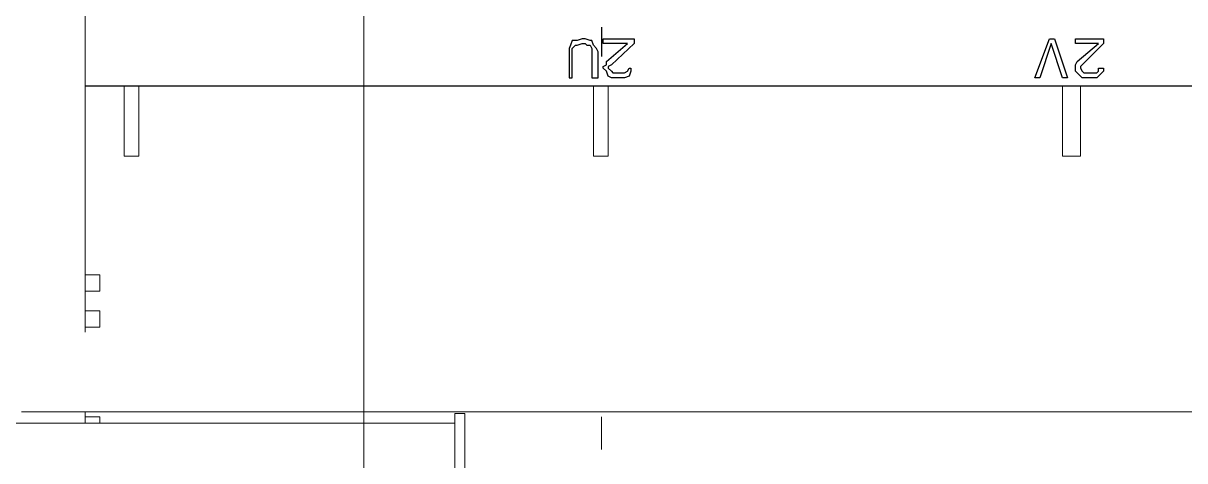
# Model space of a CAD drawing. Header units: millimetres. Extents: x 37084 to 180780, y -153145 to -16322.
# Drawn here: x 72745 to 74228, y -117265 to -116707 of the extents above; entities that cross this region are included whole.
import ezdxf

# ---------------------------------------------------------------- set-up
doc = ezdxf.new("R2010")
doc.units = ezdxf.units.MM
doc.header["$MEASUREMENT"] = 0
doc.linetypes.add('CONTINU', pattern=[0])
doc.layers.add('00', color=5, linetype='Continuous', lineweight=9)
doc.layers.add('1_Day dan', color=5, linetype='Continuous')

# ---------------------------------------------------------------- blocks, each defined once
blk = doc.blocks.new('MBA')
at = {"color": 0, "linetype": 'ByBlock', "lineweight": 18}
for points in [[(1955185.6, 284787.5), (1955185.6, 285686.1)], [(1955235.5, 285101.6), (1955235.5, 285012.1)], [(1955254.2, 285101.6), (1955254.2, 285012.1)], [(1955834.6, 285101.6), (1955834.6, 285012.1)], [(1955853.3, 285101.6), (1955853.3, 285012.1)], [(1956433.7, 285101.6), (1956433.7, 285012.1)], [(1956456.6, 285101.6), (1956456.6, 285012.1)], [(1955235.5, 285012.1), (1955254.2, 285012.1)], [(1955834.6, 285012.1), (1955853.3, 285012.1)], [(1956433.7, 285012.1), (1956456.6, 285012.1)], [(1955185.6, 284860.3), (1955204.3, 284860.3)], [(1955204.3, 284839.5), (1955204.3, 284860.3)], [(1955185.6, 284839.5), (1955204.3, 284839.5)], [(1955185.6, 284814.5), (1955204.3, 284814.5)], [(1955204.3, 284793.7), (1955204.3, 284814.5)], [(1955185.6, 284793.7), (1955204.3, 284793.7)], [(1957186.7, 284685.6), (1955104.4, 284685.6)], [(1955185.6, 284671), (1955185.6, 284685.6)], [(1955185.6, 284679.3), (1955204.3, 284679.3)], [(1955204.3, 284671), (1955204.3, 284679.3)], [(1955657.8, 284683.5), (1955670.3, 284683.5)], [(1955657.8, 284683.5), (1955657.8, 284059.4)], [(1955670.3, 284683.5), (1955670.3, 284059.4)], [(1955845, 284679.3), (1955845, 284637.7)], [(1955657.8, 284671), (1954160.1, 284671)]]:
    blk.add_lwpolyline(points, dxfattribs=at)
at = {"color": 0, "linetype": 'ByBlock', "lineweight": 25}
for points in [[(1955845, 285176.5), (1955845, 285139)], [(1955805.5, 285153.6), (1955803.4, 285149.4)], [(1955807.5, 285159.8), (1955805.5, 285153.6)], [(1955813.8, 285159.8), (1955807.5, 285159.8)], [(1955807.5, 285149.4), (1955811.7, 285153.6)], [(1955811.7, 285153.6), (1955813.8, 285153.6)], [(1955820, 285161.9), (1955813.8, 285159.8)], [(1955813.8, 285153.6), (1955820, 285155.7)], [(1955824.2, 285161.9), (1955820, 285161.9)], [(1955820, 285155.7), (1955824.2, 285155.7)], [(1955830.4, 285159.8), (1955824.2, 285161.9)], [(1955824.2, 285155.7), (1955826.3, 285153.6)], [(1955826.3, 285153.6), (1955830.4, 285153.6)], [(1955832.5, 285159.8), (1955830.4, 285159.8)], [(1955830.4, 285153.6), (1955832.5, 285149.4)], [(1955834.6, 285153.6), (1955832.5, 285159.8)], [(1955838.7, 285149.4), (1955834.6, 285153.6)], [(1955847.1, 285161.9), (1955886.6, 285161.9)], [(1955847.1, 285155.7), (1955847.1, 285161.9)], [(1955878.3, 285155.7), (1955847.1, 285155.7)], [(1955851.2, 285132.8), (1955878.3, 285155.7)], [(1955886.6, 285155.7), (1955857.5, 285128.6)], [(1955886.6, 285161.9), (1955886.6, 285155.7)], [(1956398.3, 285112), (1956417, 285161.9)], [(1956419.1, 285155.7), (1956404.5, 285112)], [(1956417, 285161.9), (1956423.3, 285161.9)], [(1956433.7, 285112), (1956419.1, 285155.7)], [(1956423.3, 285161.9), (1956439.9, 285112)], [(1956450.3, 285161.9), (1956485.7, 285161.9)], [(1956450.3, 285155.7), (1956450.3, 285161.9)], [(1956479.4, 285155.7), (1956450.3, 285155.7)], [(1956452.4, 285132.8), (1956479.4, 285155.7)], [(1956485.7, 285155.7), (1956458.6, 285128.6)], [(1956485.7, 285161.9), (1956485.7, 285155.7)], [(1955803.4, 285149.4), (1955803.4, 285145.3)], [(1955803.4, 285145.3), (1955803.4, 285112)], [(1955807.5, 285145.3), (1955807.5, 285149.4)], [(1955807.5, 285112), (1955807.5, 285145.3)], [(1955832.5, 285149.4), (1955832.5, 285145.3)], [(1955832.5, 285145.3), (1955832.5, 285112)], [(1955840.8, 285145.3), (1955838.7, 285149.4)], [(1955840.8, 285112), (1955840.8, 285145.3)], [(1955847.1, 285126.6), (1955851.2, 285128.6)], [(1955847.1, 285124.5), (1955847.1, 285126.6)], [(1955851.2, 285120.3), (1955847.1, 285124.5)], [(1955851.2, 285128.6), (1955851.2, 285132.8)], [(1955857.5, 285128.6), (1955853.3, 285126.6)], [(1955853.3, 285126.6), (1955853.3, 285124.5)], [(1955853.3, 285124.5), (1955857.5, 285120.3)], [(1955878.3, 285120.3), (1955880.3, 285124.5)], [(1955880.3, 285124.5), (1955882.4, 285124.5)], [(1955882.4, 285124.5), (1955882.4, 285120.3)], [(1956450.3, 285128.6), (1956452.4, 285132.8)], [(1956450.3, 285126.6), (1956450.3, 285128.6)], [(1956450.3, 285124.5), (1956450.3, 285126.6)], [(1956450.3, 285120.3), (1956450.3, 285124.5)], [(1956458.6, 285128.6), (1956456.6, 285126.6)], [(1956456.6, 285126.6), (1956456.6, 285124.5)], [(1956456.6, 285124.5), (1956458.6, 285120.3)], [(1956479.4, 285124.5), (1956485.7, 285124.5)], [(1956479.4, 285120.3), (1956479.4, 285124.5)], [(1956485.7, 285124.5), (1956485.7, 285120.3)], [(1955803.4, 285112), (1955807.5, 285112)], [(1955832.5, 285112), (1955840.8, 285112)], [(1955853.3, 285114.1), (1955851.2, 285120.3)], [(1955857.5, 285112), (1955853.3, 285114.1)], [(1955857.5, 285120.3), (1955859.5, 285118.2)], [(1955865.8, 285112), (1955857.5, 285112)], [(1955859.5, 285118.2), (1955865.8, 285118.2)], [(1955865.8, 285118.2), (1955867.9, 285118.2)], [(1955867.9, 285112), (1955865.8, 285112)], [(1955867.9, 285118.2), (1955874.1, 285118.2)], [(1955874.1, 285112), (1955867.9, 285112)], [(1955874.1, 285118.2), (1955878.3, 285120.3)], [(1955880.3, 285114.1), (1955874.1, 285112)], [(1955882.4, 285120.3), (1955880.3, 285114.1)], [(1956404.5, 285112), (1956398.3, 285112)], [(1956439.9, 285112), (1956433.7, 285112)], [(1956456.6, 285114.1), (1956450.3, 285120.3)], [(1956458.6, 285112), (1956456.6, 285114.1)], [(1956458.6, 285120.3), (1956460.7, 285118.2)], [(1956464.9, 285112), (1956458.6, 285112)], [(1956460.7, 285118.2), (1956464.9, 285118.2)], [(1956464.9, 285118.2), (1956471.1, 285118.2)], [(1956471.1, 285112), (1956464.9, 285112)], [(1956471.1, 285118.2), (1956477.4, 285118.2)], [(1956477.4, 285112), (1956471.1, 285112)], [(1956477.4, 285118.2), (1956479.4, 285120.3)], [(1956479.4, 285114.1), (1956477.4, 285112)], [(1956485.7, 285120.3), (1956479.4, 285114.1)], [(1955185.6, 285101.6), (1957105.6, 285101.6)]]:
    blk.add_lwpolyline(points, dxfattribs=at)
blk = doc.blocks.new('LT220')
at = {"layer": '1_Day dan', "color": 0, "linetype": 'ByBlock', "lineweight": -2, "ltscale": 4500}
blk.add_line((484931.4, 49096), (484931.6, -12360.9), dxfattribs=at)

msp = doc.modelspace()

# ---------------------------------------------------------------- block references
at = {"layer": '00', "lineweight": 20, "ltscale": 4500}
msp.add_blockref('LT220', (-411751.6, -105303.5, 0), dxfattribs=at)
at = {"layer": '00', "linetype": 'CONTINU', "lineweight": 20}
msp.add_blockref('MBA', (-1882361.3, -401888.4, 0), dxfattribs=at)

doc.saveas('drawing.dxf')
